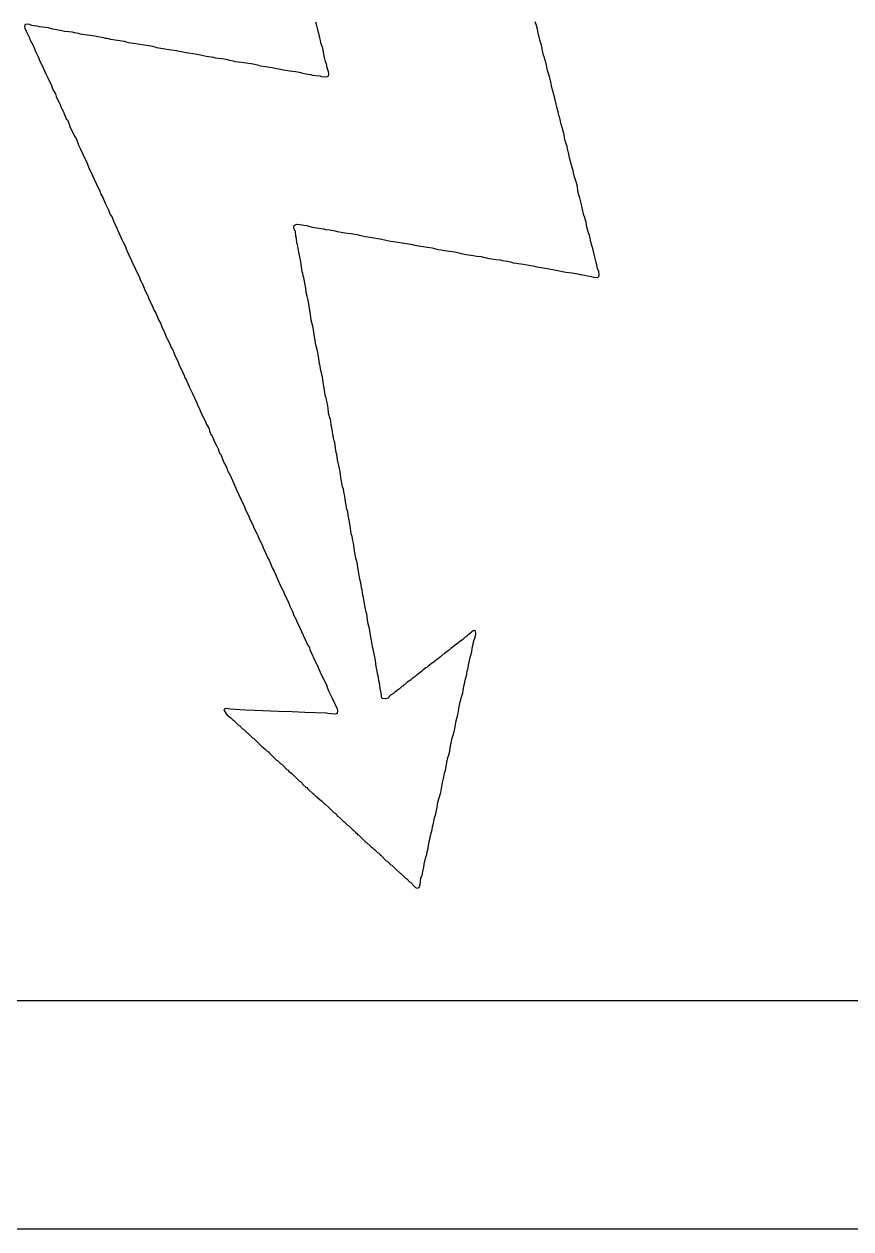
# Model space of a CAD drawing. Header units: inches. Extents: x 0 to 198, y 0 to 199.
# Drawn here: x 3.2747 to 3.3548, y 1.0079 to 1.1247 of the extents above; entities that cross this region are included whole.
import ezdxf

# ---------------------------------------------------------------- set-up
doc = ezdxf.new("R2010")
doc.units = ezdxf.units.IN
doc.header["$MEASUREMENT"] = 0
doc.layers.add('Bottom Overlay', color=54, linetype='Continuous')

msp = doc.modelspace()

# ---------------------------------------------------------------- linework, layer by layer
at = {"layer": 'Bottom Overlay'}
for p, q in [((3.27477, 1.12461), (3.2747, 1.12441)), ((3.2747, 1.12441), (3.27475, 1.12427)), ((3.27513, 1.12465), (3.27477, 1.12461)), ((3.27541, 1.12454), (3.27513, 1.12465)), ((3.27559, 1.12449), (3.27541, 1.12454)), ((3.27594, 1.12445), (3.27559, 1.12449)), ((3.27617, 1.12441), (3.27594, 1.12445)), ((3.27703, 1.1243), (3.27617, 1.12441)), ((3.30293, 1.12487), (3.30302, 1.12452)), ((3.30302, 1.12452), (3.30308, 1.12427)), ((3.32435, 1.12452), (3.32424, 1.12489)), ((3.32444, 1.12416), (3.32435, 1.12452)), ((3.27475, 1.12427), (3.27486, 1.12399)), ((3.27486, 1.12399), (3.27519, 1.12334)), ((3.27519, 1.12334), (3.27524, 1.12317)), ((3.27524, 1.12317), (3.27555, 1.12259)), ((3.27721, 1.12425), (3.27703, 1.1243)), ((3.27745, 1.12418), (3.27721, 1.12425)), ((3.27834, 1.12401), (3.27745, 1.12418)), ((3.2786, 1.12396), (3.27834, 1.12401)), ((3.279, 1.12392), (3.2786, 1.12396)), ((3.27935, 1.12388), (3.279, 1.12392)), ((3.27957, 1.12383), (3.27935, 1.12388)), ((3.27993, 1.12374), (3.27957, 1.12383)), ((3.28015, 1.1237), (3.27993, 1.12374)), ((3.28033, 1.12365), (3.28015, 1.1237)), ((3.28152, 1.12348), (3.28033, 1.12365)), ((3.28179, 1.12343), (3.28152, 1.12348)), ((3.28201, 1.12339), (3.28179, 1.12343)), ((3.28239, 1.12332), (3.28201, 1.12339)), ((3.28256, 1.12328), (3.28239, 1.12332)), ((3.28261, 1.12328), (3.28256, 1.12328)), ((3.28272, 1.12326), (3.28261, 1.12328)), ((3.28307, 1.12317), (3.28272, 1.12326)), ((3.28349, 1.1231), (3.28307, 1.12317)), ((3.30308, 1.12427), (3.30313, 1.1241)), ((3.30313, 1.1241), (3.30322, 1.12379)), ((3.30322, 1.12379), (3.30326, 1.12361)), ((3.30326, 1.12361), (3.30333, 1.12332)), ((3.30333, 1.12332), (3.30337, 1.12306)), ((3.32451, 1.12379), (3.32444, 1.12416)), ((3.32455, 1.12361), (3.32451, 1.12379)), ((3.32464, 1.1233), (3.32455, 1.12361)), ((3.32469, 1.12312), (3.32464, 1.1233)), ((3.27555, 1.12259), (3.27568, 1.12228)), ((3.27568, 1.12228), (3.27579, 1.12199)), ((3.27579, 1.12199), (3.27603, 1.12148)), ((3.28442, 1.12297), (3.28349, 1.1231)), ((3.2846, 1.12292), (3.28442, 1.12297)), ((3.28484, 1.12286), (3.2846, 1.12292)), ((3.28502, 1.12281), (3.28484, 1.12286)), ((3.28529, 1.12277), (3.28502, 1.12281)), ((3.28633, 1.12261), (3.28529, 1.12277)), ((3.28695, 1.12252), (3.28633, 1.12261)), ((3.28712, 1.12248), (3.28695, 1.12252)), ((3.28737, 1.12241), (3.28712, 1.12248)), ((3.28754, 1.12237), (3.28737, 1.12241)), ((3.28812, 1.12228), (3.28754, 1.12237)), ((3.28892, 1.12215), (3.28812, 1.12228)), ((3.28947, 1.12208), (3.28892, 1.12215)), ((3.28971, 1.12202), (3.28947, 1.12208)), ((3.28989, 1.12197), (3.28971, 1.12202)), ((3.30337, 1.12306), (3.30341, 1.12288)), ((3.30341, 1.12288), (3.30355, 1.12252)), ((3.30355, 1.12252), (3.30359, 1.12235)), ((3.30359, 1.12235), (3.30364, 1.12213)), ((3.30364, 1.12213), (3.30372, 1.1216)), ((3.32484, 1.12261), (3.32469, 1.12312)), ((3.32497, 1.12195), (3.32484, 1.12261)), ((3.27603, 1.12148), (3.27617, 1.12117)), ((3.27617, 1.12117), (3.27652, 1.12042)), ((3.29011, 1.12193), (3.28989, 1.12197)), ((3.29038, 1.12188), (3.29011, 1.12193)), ((3.29126, 1.12175), (3.29038, 1.12188)), ((3.29179, 1.12166), (3.29126, 1.12175)), ((3.29232, 1.12153), (3.29179, 1.12166)), ((3.29255, 1.12148), (3.29232, 1.12153)), ((3.29306, 1.12142), (3.29255, 1.12148)), ((3.29323, 1.12137), (3.29306, 1.12142)), ((3.29383, 1.12131), (3.29323, 1.12137)), ((3.29427, 1.12122), (3.29383, 1.12131)), ((3.29463, 1.12113), (3.29427, 1.12122)), ((3.29496, 1.12106), (3.29463, 1.12113)), ((3.29514, 1.12102), (3.29496, 1.12106)), ((3.29573, 1.12095), (3.29514, 1.12102)), ((3.29669, 1.1208), (3.29573, 1.12095)), ((3.30372, 1.1216), (3.30377, 1.12142)), ((3.30377, 1.12142), (3.30388, 1.12104)), ((3.30388, 1.12104), (3.30395, 1.1208)), ((3.32504, 1.12166), (3.32497, 1.12195)), ((3.32509, 1.12148), (3.32504, 1.12166)), ((3.32528, 1.12084), (3.32509, 1.12148)), ((3.32539, 1.12033), (3.32528, 1.12084)), ((3.27652, 1.12042), (3.27679, 1.11985)), ((3.27679, 1.11985), (3.27696, 1.11945)), ((3.297, 1.12075), (3.29669, 1.1208)), ((3.29717, 1.12071), (3.297, 1.12075)), ((3.29742, 1.12064), (3.29717, 1.12071)), ((3.29759, 1.1206), (3.29742, 1.12064)), ((3.29808, 1.12051), (3.29759, 1.1206)), ((3.29848, 1.12047), (3.29808, 1.12051)), ((3.29874, 1.12042), (3.29848, 1.12047)), ((3.29919, 1.12033), (3.29874, 1.12042)), ((3.29936, 1.12029), (3.29919, 1.12033)), ((3.29981, 1.1202), (3.29936, 1.12029)), ((3.30023, 1.12013), (3.29981, 1.1202)), ((3.3004, 1.12009), (3.30023, 1.12013)), ((3.301, 1.12002), (3.3004, 1.12009)), ((3.30153, 1.11993), (3.301, 1.12002)), ((3.30171, 1.11989), (3.30153, 1.11993)), ((3.302, 1.11982), (3.30171, 1.11989)), ((3.30218, 1.11978), (3.302, 1.11982)), ((3.30248, 1.11974), (3.30218, 1.11978)), ((3.30266, 1.11969), (3.30248, 1.11974)), ((3.30297, 1.11965), (3.30266, 1.11969)), ((3.30395, 1.1208), (3.30403, 1.12044)), ((3.30403, 1.12044), (3.30415, 1.12007)), ((3.30415, 1.12007), (3.30419, 1.11989)), ((3.30419, 1.11989), (3.30415, 1.11963)), ((3.32544, 1.12016), (3.32539, 1.12033)), ((3.32562, 1.11958), (3.32544, 1.12016)), ((3.27696, 1.11945), (3.27732, 1.1187)), ((3.27732, 1.1187), (3.27743, 1.11841)), ((3.30341, 1.1196), (3.30297, 1.11965)), ((3.30355, 1.11956), (3.30341, 1.1196)), ((3.3039, 1.11951), (3.30355, 1.11956)), ((3.30408, 1.11956), (3.3039, 1.11951)), ((3.30415, 1.11963), (3.30408, 1.11956)), ((3.32575, 1.11905), (3.32562, 1.11958)), ((3.32584, 1.11852), (3.32575, 1.11905)), ((3.32593, 1.11821), (3.32584, 1.11852)), ((3.27743, 1.11841), (3.27749, 1.11825)), ((3.27749, 1.11825), (3.27772, 1.1179)), ((3.27772, 1.1179), (3.27778, 1.11766)), ((3.27778, 1.11766), (3.27787, 1.11743)), ((3.27787, 1.11743), (3.27816, 1.11688)), ((3.32604, 1.11783), (3.32593, 1.11821)), ((3.32613, 1.11748), (3.32604, 1.11783)), ((3.32619, 1.11719), (3.32613, 1.11748)), ((3.27816, 1.11688), (3.27827, 1.11659)), ((3.27827, 1.11659), (3.27836, 1.11637)), ((3.27836, 1.11637), (3.27842, 1.1163)), ((3.27842, 1.1163), (3.27847, 1.11622)), ((3.27847, 1.11622), (3.2786, 1.11591)), ((3.32637, 1.11648), (3.32619, 1.11719)), ((3.32646, 1.11617), (3.32637, 1.11648)), ((3.3265, 1.11599), (3.32646, 1.11617)), ((3.2786, 1.11591), (3.27876, 1.11549)), ((3.27876, 1.11549), (3.27887, 1.11538)), ((3.27887, 1.11538), (3.279, 1.11507)), ((3.279, 1.11507), (3.27915, 1.11464)), ((3.32657, 1.11575), (3.3265, 1.11599)), ((3.32661, 1.11553), (3.32657, 1.11575)), ((3.32668, 1.11524), (3.32661, 1.11553)), ((3.32672, 1.11507), (3.32668, 1.11524)), ((3.3269, 1.11445), (3.32672, 1.11507)), ((3.27915, 1.11464), (3.27944, 1.11409)), ((3.27944, 1.11409), (3.27955, 1.1138)), ((3.32694, 1.11427), (3.3269, 1.11445)), ((3.32703, 1.11396), (3.32694, 1.11427)), ((3.32708, 1.11365), (3.32703, 1.11396)), ((3.27955, 1.1138), (3.27971, 1.11356)), ((3.27971, 1.11356), (3.27988, 1.11316)), ((3.27988, 1.11316), (3.27995, 1.11292)), ((3.27995, 1.11292), (3.28015, 1.11254)), ((3.32712, 1.11347), (3.32708, 1.11365)), ((3.32721, 1.11316), (3.32712, 1.11347)), ((3.32732, 1.11279), (3.32721, 1.11316)), ((3.32737, 1.11256), (3.32732, 1.11279)), ((3.28015, 1.11254), (3.28037, 1.11205)), ((3.28037, 1.11205), (3.28073, 1.1113)), ((3.32748, 1.11205), (3.32737, 1.11256)), ((3.32756, 1.1117), (3.32748, 1.11205)), ((3.32765, 1.11139), (3.32756, 1.1117)), ((3.28073, 1.1113), (3.28081, 1.11108)), ((3.28081, 1.11108), (3.28092, 1.11079)), ((3.28092, 1.11079), (3.28126, 1.11006)), ((3.3277, 1.11121), (3.32765, 1.11139)), ((3.32779, 1.1109), (3.3277, 1.11121)), ((3.32785, 1.11066), (3.32779, 1.1109)), ((3.3279, 1.11048), (3.32785, 1.11066)), ((3.32794, 1.11026), (3.3279, 1.11048)), ((3.28126, 1.11006), (3.28166, 1.10922)), ((3.28166, 1.10922), (3.28201, 1.10847)), ((3.32801, 1.10997), (3.32794, 1.11026)), ((3.32823, 1.10927), (3.32801, 1.10997)), ((3.32832, 1.10891), (3.32823, 1.10927)), ((3.28201, 1.10847), (3.28212, 1.10818)), ((3.28212, 1.10818), (3.28232, 1.10785)), ((3.32836, 1.10847), (3.32832, 1.10891)), ((3.32845, 1.10811), (3.32836, 1.10847)), ((3.32856, 1.10783), (3.32845, 1.10811)), ((3.28232, 1.10785), (3.28252, 1.1073)), ((3.28252, 1.1073), (3.28285, 1.10665)), ((3.32869, 1.1073), (3.32856, 1.10783)), ((3.32878, 1.10685), (3.32869, 1.1073)), ((3.32896, 1.10614), (3.32878, 1.10685)), ((3.28285, 1.10665), (3.28296, 1.10637)), ((3.28296, 1.10637), (3.28303, 1.10621)), ((3.28303, 1.10621), (3.2832, 1.10595)), ((3.2832, 1.10595), (3.2834, 1.10539)), ((3.32905, 1.10592), (3.32896, 1.10614)), ((3.32909, 1.10575), (3.32905, 1.10592)), ((3.32916, 1.10546), (3.32909, 1.10575)), ((3.2834, 1.10539), (3.28365, 1.10493)), ((3.28365, 1.10493), (3.28374, 1.10471)), ((3.28374, 1.10471), (3.28385, 1.10442)), ((3.30082, 1.10497), (3.30087, 1.10515)), ((3.30087, 1.10479), (3.30082, 1.10497)), ((3.30087, 1.10515), (3.30094, 1.10521)), ((3.30098, 1.10455), (3.30087, 1.10479)), ((3.30094, 1.10521), (3.30111, 1.10526)), ((3.30102, 1.10411), (3.30098, 1.10455)), ((3.30111, 1.10526), (3.30164, 1.10521)), ((3.30164, 1.10521), (3.30178, 1.10517)), ((3.30178, 1.10517), (3.30209, 1.10513)), ((3.30209, 1.10513), (3.30237, 1.10506)), ((3.30237, 1.10506), (3.30262, 1.10499)), ((3.30262, 1.10499), (3.30279, 1.10495)), ((3.30279, 1.10495), (3.30372, 1.10482)), ((3.30372, 1.10482), (3.3039, 1.10477)), ((3.3039, 1.10477), (3.30432, 1.10471)), ((3.30432, 1.10471), (3.30485, 1.10462)), ((3.30485, 1.10462), (3.30503, 1.10457)), ((3.30503, 1.10457), (3.30525, 1.10453)), ((3.30525, 1.10453), (3.30578, 1.10444)), ((3.3292, 1.10528), (3.32916, 1.10546)), ((3.32925, 1.10497), (3.3292, 1.10528)), ((3.32934, 1.10466), (3.32925, 1.10497)), ((3.3294, 1.10442), (3.32934, 1.10466)), ((3.28385, 1.10442), (3.28413, 1.10386)), ((3.28413, 1.10386), (3.28425, 1.10358)), ((3.28425, 1.10358), (3.28449, 1.10311)), ((3.30107, 1.10389), (3.30102, 1.10411)), ((3.30113, 1.10347), (3.30107, 1.10389)), ((3.30118, 1.10329), (3.30113, 1.10347)), ((3.30578, 1.10444), (3.30638, 1.10437)), ((3.30638, 1.10437), (3.30656, 1.10433)), ((3.30656, 1.10433), (3.30698, 1.10426)), ((3.30698, 1.10426), (3.3072, 1.10422)), ((3.3072, 1.10422), (3.30773, 1.10409)), ((3.30773, 1.10409), (3.308, 1.10404)), ((3.308, 1.10404), (3.30915, 1.10386)), ((3.30915, 1.10386), (3.30932, 1.10382)), ((3.30932, 1.10382), (3.31021, 1.10364)), ((3.31021, 1.10364), (3.31048, 1.1036)), ((3.31048, 1.1036), (3.31194, 1.10338)), ((3.31194, 1.10338), (3.31216, 1.10333)), ((3.31216, 1.10333), (3.31234, 1.10329)), ((3.32949, 1.1042), (3.3294, 1.10442)), ((3.32956, 1.10391), (3.32949, 1.1042)), ((3.3296, 1.10373), (3.32956, 1.10391)), ((3.32965, 1.10342), (3.3296, 1.10373)), ((3.32984, 1.10278), (3.32965, 1.10342)), ((3.28449, 1.10311), (3.28458, 1.10289)), ((3.28458, 1.10289), (3.28462, 1.10271)), ((3.28462, 1.10271), (3.28502, 1.10187)), ((3.30131, 1.10254), (3.30118, 1.10329)), ((3.30138, 1.10229), (3.30131, 1.10254)), ((3.30142, 1.10207), (3.30138, 1.10229)), ((3.31234, 1.10329), (3.31256, 1.10324)), ((3.31256, 1.10324), (3.31273, 1.1032)), ((3.31273, 1.1032), (3.31295, 1.10316)), ((3.31295, 1.10316), (3.31355, 1.10309)), ((3.31355, 1.10309), (3.31402, 1.10302)), ((3.31402, 1.10302), (3.31424, 1.10298)), ((3.31424, 1.10298), (3.31448, 1.10291)), ((3.31448, 1.10291), (3.31479, 1.10282)), ((3.31479, 1.10282), (3.3151, 1.10278)), ((3.3151, 1.10278), (3.31528, 1.10274)), ((3.31528, 1.10274), (3.31588, 1.10267)), ((3.31588, 1.10267), (3.31645, 1.10258)), ((3.31645, 1.10258), (3.31681, 1.10249)), ((3.31681, 1.10249), (3.31705, 1.10243)), ((3.31705, 1.10243), (3.31736, 1.10238)), ((3.31736, 1.10238), (3.31754, 1.10234)), ((3.31754, 1.10234), (3.318, 1.10227)), ((3.318, 1.10227), (3.31822, 1.10223)), ((3.31822, 1.10223), (3.31858, 1.10218)), ((3.31858, 1.10218), (3.31898, 1.10214)), ((3.33, 1.10209), (3.32984, 1.10278)), ((3.28502, 1.10187), (3.28511, 1.10165)), ((3.28511, 1.10165), (3.28546, 1.1009)), ((3.30147, 1.10181), (3.30142, 1.10207)), ((3.3016, 1.10092), (3.30147, 1.10181)), ((3.31898, 1.10214), (3.3192, 1.10209)), ((3.3192, 1.10209), (3.31937, 1.10205)), ((3.31937, 1.10205), (3.31962, 1.10198)), ((3.31962, 1.10198), (3.31979, 1.10194)), ((3.31979, 1.10194), (3.32041, 1.10185)), ((3.32041, 1.10185), (3.32086, 1.10181)), ((3.32086, 1.10181), (3.32103, 1.10176)), ((3.32103, 1.10176), (3.3215, 1.1017)), ((3.3215, 1.1017), (3.32185, 1.10161)), ((3.32185, 1.10161), (3.3221, 1.10154)), ((3.3221, 1.10154), (3.32241, 1.1015)), ((3.32241, 1.1015), (3.32258, 1.10145)), ((3.32258, 1.10145), (3.32309, 1.10139)), ((3.32309, 1.10139), (3.32416, 1.10121)), ((3.32416, 1.10121), (3.3244, 1.10114)), ((3.3244, 1.10114), (3.32458, 1.1011)), ((3.32458, 1.1011), (3.3252, 1.10101)), ((3.3252, 1.10101), (3.32595, 1.10088)), ((3.33013, 1.10156), (3.33, 1.10209)), ((3.3302, 1.10132), (3.33013, 1.10156)), ((3.33026, 1.10099), (3.3302, 1.10132)), ((3.3304, 1.10068), (3.33026, 1.10099)), ((3.28546, 1.1009), (3.28568, 1.1005)), ((3.28568, 1.1005), (3.28582, 1.10019)), ((3.28582, 1.10019), (3.28593, 1.0999)), ((3.28593, 1.0999), (3.28602, 1.09968)), ((3.30164, 1.10065), (3.3016, 1.10092)), ((3.30169, 1.10048), (3.30164, 1.10065)), ((3.30173, 1.10026), (3.30169, 1.10048)), ((3.30178, 1.10008), (3.30173, 1.10026)), ((3.30193, 1.09939), (3.30178, 1.10008)), ((3.32595, 1.10088), (3.32626, 1.10083)), ((3.32626, 1.10083), (3.32644, 1.10079)), ((3.32644, 1.10079), (3.32721, 1.10063)), ((3.32721, 1.10063), (3.32781, 1.10057)), ((3.32781, 1.10057), (3.32798, 1.10052)), ((3.32798, 1.10052), (3.32836, 1.10046)), ((3.32836, 1.10046), (3.32858, 1.10041)), ((3.32858, 1.10041), (3.32885, 1.10037)), ((3.32885, 1.10037), (3.32929, 1.10028)), ((3.32929, 1.10028), (3.32965, 1.10019)), ((3.32965, 1.10019), (3.32987, 1.10015)), ((3.32987, 1.10015), (3.33029, 1.10012)), ((3.33029, 1.10012), (3.3304, 1.10019)), ((3.33044, 1.10037), (3.3304, 1.10068)), ((3.3304, 1.10019), (3.33044, 1.10037)), ((3.28602, 1.09968), (3.28608, 1.09961)), ((3.28608, 1.09961), (3.28626, 1.09922)), ((3.28626, 1.09922), (3.28641, 1.0988)), ((3.28641, 1.0988), (3.28661, 1.09846)), ((3.30198, 1.09908), (3.30193, 1.09939)), ((3.30202, 1.09864), (3.30198, 1.09908)), ((3.28661, 1.09846), (3.2867, 1.09824)), ((3.2867, 1.09824), (3.28681, 1.09795)), ((3.28681, 1.09795), (3.2871, 1.0974)), ((3.30211, 1.09829), (3.30202, 1.09864)), ((3.30218, 1.09804), (3.30211, 1.09829)), ((3.30222, 1.09787), (3.30218, 1.09804)), ((3.30244, 1.09654), (3.30222, 1.09787)), ((3.2871, 1.0974), (3.28726, 1.09698)), ((3.28726, 1.09698), (3.28745, 1.09665)), ((3.28745, 1.09665), (3.28757, 1.09636)), ((3.28757, 1.09636), (3.2877, 1.09601)), ((3.30251, 1.09598), (3.30244, 1.09654)), ((3.2877, 1.09601), (3.2879, 1.09567)), ((3.2879, 1.09567), (3.28805, 1.09525)), ((3.28805, 1.09525), (3.2883, 1.09479)), ((3.3026, 1.09563), (3.30251, 1.09598)), ((3.30271, 1.09525), (3.3026, 1.09563)), ((3.30284, 1.09437), (3.30271, 1.09525)), ((3.2883, 1.09479), (3.28845, 1.09437)), ((3.28845, 1.09437), (3.28854, 1.09415)), ((3.28854, 1.09415), (3.28861, 1.09408)), ((3.28861, 1.09408), (3.28883, 1.09359)), ((3.30288, 1.09401), (3.30284, 1.09437)), ((3.30293, 1.09375), (3.30288, 1.09401)), ((3.28883, 1.09359), (3.28894, 1.09331)), ((3.28894, 1.09331), (3.289, 1.09324)), ((3.289, 1.09324), (3.28905, 1.09315)), ((3.28905, 1.09315), (3.28918, 1.09284)), ((3.28918, 1.09284), (3.28929, 1.09255)), ((3.30299, 1.09346), (3.30293, 1.09375)), ((3.30306, 1.09322), (3.30299, 1.09346)), ((3.30315, 1.09286), (3.30306, 1.09322)), ((3.30319, 1.0926), (3.30315, 1.09286)), ((3.28929, 1.09255), (3.28958, 1.092)), ((3.28958, 1.092), (3.28969, 1.09171)), ((3.28969, 1.09171), (3.29007, 1.09089)), ((3.30324, 1.09224), (3.30319, 1.0926)), ((3.30333, 1.09171), (3.30324, 1.09224)), ((3.30337, 1.09154), (3.30333, 1.09171)), ((3.29007, 1.09089), (3.29018, 1.09061)), ((3.29018, 1.09061), (3.29027, 1.09038)), ((3.30341, 1.09127), (3.30337, 1.09154)), ((3.30346, 1.09109), (3.30341, 1.09127)), ((3.3035, 1.09087), (3.30346, 1.09109)), ((3.30355, 1.09069), (3.3035, 1.09087)), ((3.30359, 1.09047), (3.30355, 1.09069)), ((3.30368, 1.08994), (3.30359, 1.09047)), ((3.29027, 1.09038), (3.29033, 1.09032)), ((3.29033, 1.09032), (3.29038, 1.09023)), ((3.29038, 1.09023), (3.29055, 1.08983)), ((3.29055, 1.08983), (3.29064, 1.08961)), ((3.29064, 1.08961), (3.29069, 1.08952)), ((3.29069, 1.08952), (3.291, 1.08886)), ((3.30372, 1.08959), (3.30368, 1.08994)), ((3.30379, 1.08917), (3.30372, 1.08959)), ((3.291, 1.08886), (3.2914, 1.08802)), ((3.30384, 1.08899), (3.30379, 1.08917)), ((3.30388, 1.08868), (3.30384, 1.08899)), ((3.30395, 1.08844), (3.30388, 1.08868)), ((3.30399, 1.08826), (3.30395, 1.08844)), ((3.30406, 1.08797), (3.30399, 1.08826)), ((3.2914, 1.08802), (3.29155, 1.0876)), ((3.29155, 1.0876), (3.29162, 1.08753)), ((3.29162, 1.08753), (3.29179, 1.08713)), ((3.29179, 1.08713), (3.29186, 1.08689)), ((3.3041, 1.08784), (3.30406, 1.08797)), ((3.30415, 1.08744), (3.3041, 1.08784)), ((3.30419, 1.087), (3.30415, 1.08744)), ((3.30423, 1.08682), (3.30419, 1.087)), ((3.29186, 1.08689), (3.29208, 1.08653)), ((3.29208, 1.08653), (3.29228, 1.08607)), ((3.29228, 1.08607), (3.29237, 1.08585)), ((3.29237, 1.08585), (3.29241, 1.08576)), ((3.30432, 1.08651), (3.30423, 1.08682)), ((3.30437, 1.08633), (3.30432, 1.08651)), ((3.30441, 1.0862), (3.30437, 1.08633)), ((3.30445, 1.08576), (3.30441, 1.0862)), ((3.29241, 1.08576), (3.29259, 1.08549)), ((3.29259, 1.08549), (3.29266, 1.08525)), ((3.29266, 1.08525), (3.29279, 1.08489)), ((3.29279, 1.08489), (3.29286, 1.08483)), ((3.29286, 1.08483), (3.2929, 1.08474)), ((3.2929, 1.08474), (3.29308, 1.08434)), ((3.3045, 1.08558), (3.30445, 1.08576)), ((3.30468, 1.08452), (3.3045, 1.08558)), ((3.29308, 1.08434), (3.29317, 1.08412)), ((3.29317, 1.08412), (3.29334, 1.08381)), ((3.29334, 1.08381), (3.29348, 1.0835)), ((3.29348, 1.0835), (3.29363, 1.08308)), ((3.30474, 1.08427), (3.30468, 1.08452)), ((3.30479, 1.0841), (3.30474, 1.08427)), ((3.30488, 1.08357), (3.30479, 1.0841)), ((3.30494, 1.08315), (3.30488, 1.08357)), ((3.29363, 1.08308), (3.2937, 1.08301)), ((3.2937, 1.08301), (3.29383, 1.0827)), ((3.29383, 1.0827), (3.29394, 1.08242)), ((3.29394, 1.08242), (3.29403, 1.08219)), ((3.30499, 1.08297), (3.30494, 1.08315)), ((3.30507, 1.08244), (3.30499, 1.08297)), ((3.30512, 1.08213), (3.30507, 1.08244)), ((3.29403, 1.08219), (3.29423, 1.08186)), ((3.29423, 1.08186), (3.29432, 1.08164)), ((3.29432, 1.08164), (3.29443, 1.08135)), ((3.29443, 1.08135), (3.29452, 1.08113)), ((3.29452, 1.08113), (3.29463, 1.08102)), ((3.30519, 1.08188), (3.30512, 1.08213)), ((3.30523, 1.08171), (3.30519, 1.08188)), ((3.30532, 1.08126), (3.30523, 1.08171)), ((3.30538, 1.08071), (3.30532, 1.08126)), ((3.29463, 1.08102), (3.29476, 1.08071)), ((3.29476, 1.08071), (3.29487, 1.08042)), ((3.29487, 1.08042), (3.29496, 1.0802)), ((3.29496, 1.0802), (3.29529, 1.07947)), ((3.30543, 1.08053), (3.30538, 1.08071)), ((3.30552, 1.08), (3.30543, 1.08053)), ((3.30556, 1.07983), (3.30552, 1.08)), ((3.29529, 1.07947), (3.29569, 1.07863)), ((3.30563, 1.07958), (3.30556, 1.07983)), ((3.30567, 1.07936), (3.30563, 1.07958)), ((3.30572, 1.07918), (3.30567, 1.07936)), ((3.30576, 1.07892), (3.30572, 1.07918)), ((3.30583, 1.07836), (3.30576, 1.07892)), ((3.29569, 1.07863), (3.29604, 1.07788)), ((3.29604, 1.07788), (3.29615, 1.07759)), ((3.30587, 1.07819), (3.30583, 1.07836)), ((3.30596, 1.07766), (3.30587, 1.07819)), ((3.30605, 1.07743), (3.30596, 1.07766)), ((3.29615, 1.07759), (3.29644, 1.07704)), ((3.29644, 1.07704), (3.2966, 1.07662)), ((3.2966, 1.07662), (3.29684, 1.07615)), ((3.30609, 1.07708), (3.30605, 1.07743)), ((3.30614, 1.0769), (3.30609, 1.07708)), ((3.30618, 1.07659), (3.30614, 1.0769)), ((3.30623, 1.07642), (3.30618, 1.07659)), ((3.29684, 1.07615), (3.29693, 1.07593)), ((3.29693, 1.07593), (3.29704, 1.07564)), ((3.29704, 1.07564), (3.29724, 1.07531)), ((3.29724, 1.07531), (3.29733, 1.07509)), ((3.30631, 1.0758), (3.30623, 1.07642)), ((3.3064, 1.07527), (3.30631, 1.0758)), ((3.29733, 1.07509), (3.29744, 1.0748)), ((3.29744, 1.0748), (3.29773, 1.07425)), ((3.29773, 1.07425), (3.29788, 1.07383)), ((3.30647, 1.07502), (3.3064, 1.07527)), ((3.30651, 1.07485), (3.30647, 1.07502)), ((3.30656, 1.07462), (3.30651, 1.07485)), ((3.3066, 1.07436), (3.30656, 1.07462)), ((3.30671, 1.07363), (3.3066, 1.07436)), ((3.29788, 1.07383), (3.29812, 1.07336)), ((3.29812, 1.07336), (3.29821, 1.07314)), ((3.29821, 1.07314), (3.29826, 1.07296)), ((3.29826, 1.07296), (3.29843, 1.0727)), ((3.3068, 1.0731), (3.30671, 1.07363)), ((3.30685, 1.07292), (3.3068, 1.0731)), ((3.29843, 1.0727), (3.29857, 1.07239)), ((3.29857, 1.07239), (3.29872, 1.07197)), ((3.29872, 1.07197), (3.29892, 1.07164)), ((3.30691, 1.07268), (3.30685, 1.07292)), ((3.30696, 1.0725), (3.30691, 1.07268)), ((3.30704, 1.07201), (3.30696, 1.0725)), ((3.30709, 1.07166), (3.30704, 1.07201)), ((3.29892, 1.07164), (3.2991, 1.07119)), ((3.2991, 1.07119), (3.29941, 1.07053)), ((3.30722, 1.07086), (3.30709, 1.07166)), ((3.30731, 1.07051), (3.30722, 1.07086)), ((3.29941, 1.07053), (3.29952, 1.07024)), ((3.29952, 1.07024), (3.29981, 1.06969)), ((3.29981, 1.06969), (3.29989, 1.06947)), ((3.29989, 1.06947), (3.30034, 1.06854)), ((3.30735, 1.07029), (3.30731, 1.07051)), ((3.3074, 1.07002), (3.30735, 1.07029)), ((3.30744, 1.06984), (3.3074, 1.07002)), ((3.30753, 1.06931), (3.30744, 1.06984)), ((3.30034, 1.06854), (3.30045, 1.06825)), ((3.30758, 1.06909), (3.30753, 1.06931)), ((3.30771, 1.06829), (3.30758, 1.06909)), ((3.30775, 1.06812), (3.30771, 1.06829)), ((3.30045, 1.06825), (3.30069, 1.06774)), ((3.30069, 1.06774), (3.3008, 1.06745)), ((3.3008, 1.06745), (3.30089, 1.06723)), ((3.30089, 1.06723), (3.30096, 1.06716)), ((3.30096, 1.06716), (3.30113, 1.06677)), ((3.30784, 1.06767), (3.30775, 1.06812)), ((3.30789, 1.0675), (3.30784, 1.06767)), ((3.30793, 1.06723), (3.30789, 1.0675)), ((3.308, 1.06668), (3.30793, 1.06723)), ((3.30113, 1.06677), (3.30122, 1.06654)), ((3.30122, 1.06654), (3.30127, 1.06646)), ((3.30127, 1.06646), (3.30158, 1.06579)), ((3.30809, 1.06632), (3.308, 1.06668)), ((3.30815, 1.06608), (3.30809, 1.06632)), ((3.30828, 1.06524), (3.30815, 1.06608)), ((3.30158, 1.06579), (3.30193, 1.06504)), ((3.30193, 1.06504), (3.30211, 1.0646)), ((3.30842, 1.06457), (3.30828, 1.06524)), ((3.31701, 1.06488), (3.31661, 1.06457)), ((3.31709, 1.06493), (3.31701, 1.06488)), ((3.3172, 1.06504), (3.31709, 1.06493)), ((3.31745, 1.06524), (3.3172, 1.06504)), ((3.31754, 1.06528), (3.31745, 1.06524)), ((3.31774, 1.06548), (3.31754, 1.06528)), ((3.31798, 1.06568), (3.31774, 1.06548)), ((3.31807, 1.06573), (3.31798, 1.06568)), ((3.3182, 1.06586), (3.31807, 1.06573)), ((3.31838, 1.0659), (3.3182, 1.06586)), ((3.3182, 1.06457), (3.31825, 1.0648)), ((3.31825, 1.0648), (3.31838, 1.06515)), ((3.31844, 1.06584), (3.31838, 1.0659)), ((3.31838, 1.06515), (3.31844, 1.06539)), ((3.31849, 1.06557), (3.31844, 1.06584)), ((3.31844, 1.06539), (3.31849, 1.06557)), ((3.30211, 1.0646), (3.30215, 1.06451)), ((3.30215, 1.06451), (3.30233, 1.06424)), ((3.30233, 1.06424), (3.30237, 1.06407)), ((3.30237, 1.06407), (3.30246, 1.06384)), ((3.30246, 1.06384), (3.30291, 1.06291)), ((3.30846, 1.06431), (3.30842, 1.06457)), ((3.30851, 1.06409), (3.30846, 1.06431)), ((3.30857, 1.0638), (3.30851, 1.06409)), ((3.30866, 1.06349), (3.30857, 1.0638)), ((3.31543, 1.06367), (3.31537, 1.0636)), ((3.31568, 1.06387), (3.31543, 1.06367)), ((3.3159, 1.064), (3.31568, 1.06387)), ((3.31605, 1.06415), (3.3159, 1.064)), ((3.31661, 1.06457), (3.31605, 1.06415)), ((3.31789, 1.0632), (3.31809, 1.06384)), ((3.31809, 1.06384), (3.31813, 1.06415)), ((3.31813, 1.06415), (3.3182, 1.06457)), ((3.30291, 1.06291), (3.30302, 1.06263)), ((3.30302, 1.06263), (3.30308, 1.06256)), ((3.30308, 1.06256), (3.30326, 1.06216)), ((3.3087, 1.06318), (3.30866, 1.06349)), ((3.30875, 1.063), (3.3087, 1.06318)), ((3.30882, 1.06241), (3.30875, 1.063)), ((3.31386, 1.06245), (3.31373, 1.06232)), ((3.31426, 1.06276), (3.31386, 1.06245)), ((3.31435, 1.0628), (3.31426, 1.06276)), ((3.31442, 1.06287), (3.31435, 1.0628)), ((3.31466, 1.06307), (3.31442, 1.06287)), ((3.31475, 1.06311), (3.31466, 1.06307)), ((3.31484, 1.0632), (3.31475, 1.06311)), ((3.31493, 1.06325), (3.31484, 1.0632)), ((3.31504, 1.06336), (3.31493, 1.06325)), ((3.31528, 1.06356), (3.31504, 1.06336)), ((3.31537, 1.0636), (3.31528, 1.06356)), ((3.31769, 1.06216), (3.3178, 1.06271)), ((3.3178, 1.06271), (3.31785, 1.06298)), ((3.31785, 1.06298), (3.31789, 1.0632)), ((3.30326, 1.06216), (3.30337, 1.06187)), ((3.30337, 1.06187), (3.30401, 1.06052)), ((3.3089, 1.06196), (3.30882, 1.06241)), ((3.30895, 1.0617), (3.3089, 1.06196)), ((3.30899, 1.06148), (3.30895, 1.0617)), ((3.30904, 1.0613), (3.30899, 1.06148)), ((3.30908, 1.06103), (3.30904, 1.0613)), ((3.3124, 1.0613), (3.31231, 1.06125)), ((3.31249, 1.06139), (3.3124, 1.0613)), ((3.31258, 1.06143), (3.31249, 1.06139)), ((3.31271, 1.06156), (3.31258, 1.06143)), ((3.3128, 1.06161), (3.31271, 1.06156)), ((3.31287, 1.06167), (3.3128, 1.06161)), ((3.31311, 1.06187), (3.31287, 1.06167)), ((3.3132, 1.06192), (3.31311, 1.06187)), ((3.31333, 1.06205), (3.3132, 1.06192)), ((3.31364, 1.06227), (3.31333, 1.06205)), ((3.31373, 1.06232), (3.31364, 1.06227)), ((3.31745, 1.06108), (3.31749, 1.0613)), ((3.31749, 1.0613), (3.3176, 1.06167)), ((3.3176, 1.06167), (3.31765, 1.06198)), ((3.31765, 1.06198), (3.31769, 1.06216)), ((3.30401, 1.06052), (3.3041, 1.0603)), ((3.3041, 1.0603), (3.30423, 1.05999)), ((3.30913, 1.06081), (3.30908, 1.06103)), ((3.30921, 1.06028), (3.30913, 1.06081)), ((3.30928, 1.05986), (3.30921, 1.06028)), ((3.31098, 1.06019), (3.31059, 1.05988)), ((3.31107, 1.06024), (3.31098, 1.06019)), ((3.31129, 1.06046), (3.31107, 1.06024)), ((3.31138, 1.0605), (3.31129, 1.06046)), ((3.31147, 1.06059), (3.31138, 1.0605)), ((3.31156, 1.06063), (3.31147, 1.06059)), ((3.31183, 1.0609), (3.31156, 1.06063)), ((3.31214, 1.06108), (3.31183, 1.0609)), ((3.31231, 1.06125), (3.31214, 1.06108)), ((3.31725, 1.06004), (3.31732, 1.0605)), ((3.31732, 1.0605), (3.31736, 1.06072)), ((3.31736, 1.06072), (3.31745, 1.06108)), ((3.30423, 1.05999), (3.3045, 1.05942)), ((3.3045, 1.05942), (3.30503, 1.05831)), ((3.30932, 1.05955), (3.30928, 1.05986)), ((3.30937, 1.05937), (3.30932, 1.05955)), ((3.30944, 1.05931), (3.30937, 1.05937)), ((3.30975, 1.05926), (3.30944, 1.05931)), ((3.30997, 1.05935), (3.30975, 1.05926)), ((3.31003, 1.05942), (3.30997, 1.05935)), ((3.31008, 1.05951), (3.31003, 1.05942)), ((3.31019, 1.05962), (3.31008, 1.05951)), ((3.3105, 1.05979), (3.31019, 1.05962)), ((3.31059, 1.05988), (3.3105, 1.05979)), ((3.3169, 1.05866), (3.31696, 1.059)), ((3.31696, 1.059), (3.31705, 1.05935)), ((3.31705, 1.05935), (3.3172, 1.05986)), ((3.3172, 1.05986), (3.31725, 1.06004)), ((3.29416, 1.05833), (3.29405, 1.05822)), ((3.29405, 1.05822), (3.29427, 1.05782)), ((3.29445, 1.05831), (3.29416, 1.05833)), ((3.29427, 1.05782), (3.29438, 1.05767)), ((3.29467, 1.05827), (3.29445, 1.05831)), ((3.2956, 1.05822), (3.29467, 1.05827)), ((3.29613, 1.05818), (3.2956, 1.05822)), ((3.29702, 1.05813), (3.29613, 1.05818)), ((3.29932, 1.05804), (3.29702, 1.05813)), ((3.30065, 1.058), (3.29932, 1.05804)), ((3.30189, 1.05796), (3.30065, 1.058)), ((3.30399, 1.05789), (3.30189, 1.05796)), ((3.30412, 1.05785), (3.30399, 1.05789)), ((3.30483, 1.0578), (3.30412, 1.05785)), ((3.30503, 1.05787), (3.30483, 1.0578)), ((3.30503, 1.05831), (3.30507, 1.05813)), ((3.30507, 1.05813), (3.30503, 1.05787)), ((3.31672, 1.05773), (3.31685, 1.05849)), ((3.31685, 1.05849), (3.3169, 1.05866)), ((3.29438, 1.05767), (3.29447, 1.05762)), ((3.29447, 1.05762), (3.29472, 1.05742)), ((3.29472, 1.05742), (3.29491, 1.05723)), ((3.29491, 1.05723), (3.295, 1.05718)), ((3.295, 1.05718), (3.29549, 1.05669)), ((3.29549, 1.05669), (3.29558, 1.05665)), ((3.29558, 1.05665), (3.29584, 1.05638)), ((3.31647, 1.05661), (3.31656, 1.05714)), ((3.31656, 1.05714), (3.31665, 1.05749)), ((3.31665, 1.05749), (3.31672, 1.05773)), ((3.29584, 1.05638), (3.29593, 1.05634)), ((3.29593, 1.05634), (3.29629, 1.05599)), ((3.29629, 1.05599), (3.29638, 1.05594)), ((3.29638, 1.05594), (3.29682, 1.0555)), ((3.29682, 1.0555), (3.29691, 1.05545)), ((3.29691, 1.05545), (3.29762, 1.05475)), ((3.31616, 1.05537), (3.31628, 1.05574)), ((3.31628, 1.05574), (3.31636, 1.0561)), ((3.31636, 1.0561), (3.31643, 1.05638)), ((3.31643, 1.05638), (3.31647, 1.05661)), ((3.29762, 1.05475), (3.2977, 1.0547)), ((3.2977, 1.0547), (3.29793, 1.05448)), ((3.29793, 1.05448), (3.29801, 1.05444)), ((3.29801, 1.05444), (3.29828, 1.05417)), ((3.31594, 1.05421), (3.31603, 1.05475)), ((3.31603, 1.05475), (3.31608, 1.05497)), ((3.31608, 1.05497), (3.31612, 1.05514)), ((3.31612, 1.05514), (3.31616, 1.05537)), ((3.29828, 1.05417), (3.29837, 1.05413)), ((3.29837, 1.05413), (3.29848, 1.05402)), ((3.29848, 1.05402), (3.29852, 1.05393)), ((3.29852, 1.05393), (3.29868, 1.05377)), ((3.29868, 1.05377), (3.29877, 1.05373)), ((3.29877, 1.05373), (3.29916, 1.05333)), ((3.29916, 1.05333), (3.29925, 1.05329)), ((3.29925, 1.05329), (3.29956, 1.05298)), ((3.31559, 1.05275), (3.31572, 1.05342)), ((3.31572, 1.05342), (3.31577, 1.0536)), ((3.31577, 1.0536), (3.31585, 1.05382)), ((3.31585, 1.05382), (3.3159, 1.05399)), ((3.3159, 1.05399), (3.31594, 1.05421)), ((3.29956, 1.05298), (3.29965, 1.05293)), ((3.29965, 1.05293), (3.30014, 1.05244)), ((3.30014, 1.05244), (3.30023, 1.0524)), ((3.30023, 1.0524), (3.30029, 1.05233)), ((3.30029, 1.05233), (3.30034, 1.05224)), ((3.30034, 1.05224), (3.3004, 1.05218)), ((3.3004, 1.05218), (3.30049, 1.05213)), ((3.30049, 1.05213), (3.30058, 1.05205)), ((3.30058, 1.05205), (3.30067, 1.052)), ((3.30067, 1.052), (3.30138, 1.05129)), ((3.31541, 1.05191), (3.31548, 1.05216)), ((3.31548, 1.05216), (3.31552, 1.05233)), ((3.31552, 1.05233), (3.31559, 1.05275)), ((3.30138, 1.05129), (3.30147, 1.05125)), ((3.30147, 1.05125), (3.30162, 1.05109)), ((3.30162, 1.05109), (3.30167, 1.05101)), ((3.30167, 1.05101), (3.30178, 1.05089)), ((3.30178, 1.05089), (3.30187, 1.05085)), ((3.30187, 1.05085), (3.302, 1.05072)), ((3.31508, 1.05021), (3.31523, 1.05116)), ((3.31523, 1.05116), (3.31537, 1.05169)), ((3.31537, 1.05169), (3.31541, 1.05191)), ((3.302, 1.05072), (3.30209, 1.05067)), ((3.30209, 1.05067), (3.30218, 1.05054)), ((3.30218, 1.05054), (3.30226, 1.0505)), ((3.30226, 1.0505), (3.30266, 1.0501)), ((3.30266, 1.0501), (3.30275, 1.05005)), ((3.30275, 1.05005), (3.30302, 1.04979)), ((3.30302, 1.04979), (3.30308, 1.04977)), ((3.30308, 1.04977), (3.30313, 1.04968)), ((3.30313, 1.04968), (3.30328, 1.04957)), ((3.31488, 1.04957), (3.31508, 1.05021)), ((3.30328, 1.04957), (3.30353, 1.04937)), ((3.30353, 1.04937), (3.30377, 1.04912)), ((3.30377, 1.04912), (3.30386, 1.04908)), ((3.30386, 1.04908), (3.30421, 1.04873)), ((3.30421, 1.04873), (3.3043, 1.04868)), ((3.3043, 1.04868), (3.30474, 1.04824)), ((3.31464, 1.0483), (3.31468, 1.04861)), ((3.31468, 1.04861), (3.31473, 1.04879)), ((3.31473, 1.04879), (3.31477, 1.0491)), ((3.31477, 1.0491), (3.31488, 1.04957)), ((3.30474, 1.04824), (3.30483, 1.04819)), ((3.30483, 1.04819), (3.30499, 1.04804)), ((3.30499, 1.04804), (3.30503, 1.04795)), ((3.30503, 1.04795), (3.3051, 1.04788)), ((3.3051, 1.04788), (3.30519, 1.04784)), ((3.30519, 1.04784), (3.30558, 1.04744)), ((3.30558, 1.04744), (3.30567, 1.0474)), ((3.30567, 1.0474), (3.30603, 1.04704)), ((3.31433, 1.04707), (3.31444, 1.04757)), ((3.31444, 1.04757), (3.31448, 1.04775)), ((3.31448, 1.04775), (3.31459, 1.04813)), ((3.31459, 1.04813), (3.31464, 1.0483)), ((3.30603, 1.04704), (3.30612, 1.047)), ((3.30612, 1.047), (3.30651, 1.0466)), ((3.30651, 1.0466), (3.3066, 1.04656)), ((3.3066, 1.04656), (3.3068, 1.04636)), ((3.3068, 1.04636), (3.30682, 1.04629)), ((3.30682, 1.04629), (3.30691, 1.04625)), ((3.30691, 1.04625), (3.30704, 1.04611)), ((3.30704, 1.04611), (3.30713, 1.04607)), ((3.31408, 1.04602), (3.31419, 1.0464)), ((3.31419, 1.0464), (3.31424, 1.04658)), ((3.31424, 1.04658), (3.31428, 1.04689)), ((3.31428, 1.04689), (3.31433, 1.04707)), ((3.30713, 1.04607), (3.30775, 1.04545)), ((3.30775, 1.04545), (3.30784, 1.0454)), ((3.30784, 1.0454), (3.30833, 1.04492)), ((3.31382, 1.04465), (3.31395, 1.04545)), ((3.31395, 1.04545), (3.314, 1.04567)), ((3.314, 1.04567), (3.31408, 1.04602)), ((3.30833, 1.04492), (3.30842, 1.04487)), ((3.30842, 1.04487), (3.30859, 1.0447)), ((3.30859, 1.0447), (3.30868, 1.04465)), ((3.30868, 1.04465), (3.30895, 1.04439)), ((3.30895, 1.04439), (3.30904, 1.04434)), ((3.30904, 1.04434), (3.30919, 1.04419)), ((3.30919, 1.04419), (3.30921, 1.04412)), ((3.30921, 1.04412), (3.3093, 1.04408)), ((3.3093, 1.04408), (3.30979, 1.04359)), ((3.31346, 1.04324), (3.31364, 1.04394)), ((3.31364, 1.04394), (3.31371, 1.04419)), ((3.31371, 1.04419), (3.31377, 1.04448)), ((3.31377, 1.04448), (3.31382, 1.04465)), ((3.30979, 1.04359), (3.30988, 1.04355)), ((3.30988, 1.04355), (3.31023, 1.04319)), ((3.31023, 1.04319), (3.31032, 1.04315)), ((3.31032, 1.04315), (3.31067, 1.04279)), ((3.31067, 1.04279), (3.31076, 1.04275)), ((3.31076, 1.04275), (3.31116, 1.04235)), ((3.31335, 1.04255), (3.31342, 1.04297)), ((3.31342, 1.04297), (3.31346, 1.04324)), ((3.31116, 1.04235), (3.31125, 1.04231)), ((3.31125, 1.04231), (3.31169, 1.04186)), ((3.31169, 1.04186), (3.31178, 1.04182)), ((3.31178, 1.04182), (3.31205, 1.04155)), ((3.31205, 1.04155), (3.31214, 1.04151)), ((3.31214, 1.04151), (3.31229, 1.04135)), ((3.31309, 1.04127), (3.31313, 1.04189)), ((3.31313, 1.04189), (3.31326, 1.0422)), ((3.31326, 1.0422), (3.31335, 1.04255)), ((3.31229, 1.04135), (3.31234, 1.04127)), ((3.31234, 1.04127), (3.31262, 1.04098)), ((3.31262, 1.04098), (3.3128, 1.04093)), ((3.3128, 1.04093), (3.31298, 1.04098)), ((3.31298, 1.04098), (3.31309, 1.04127)), ((3.38476, 1.03), (3.26, 1.03)), ((3.18605, 1.00793), (3.41238, 1.00791))]:
    msp.add_line(p, q, dxfattribs=at)

doc.saveas('drawing.dxf')
